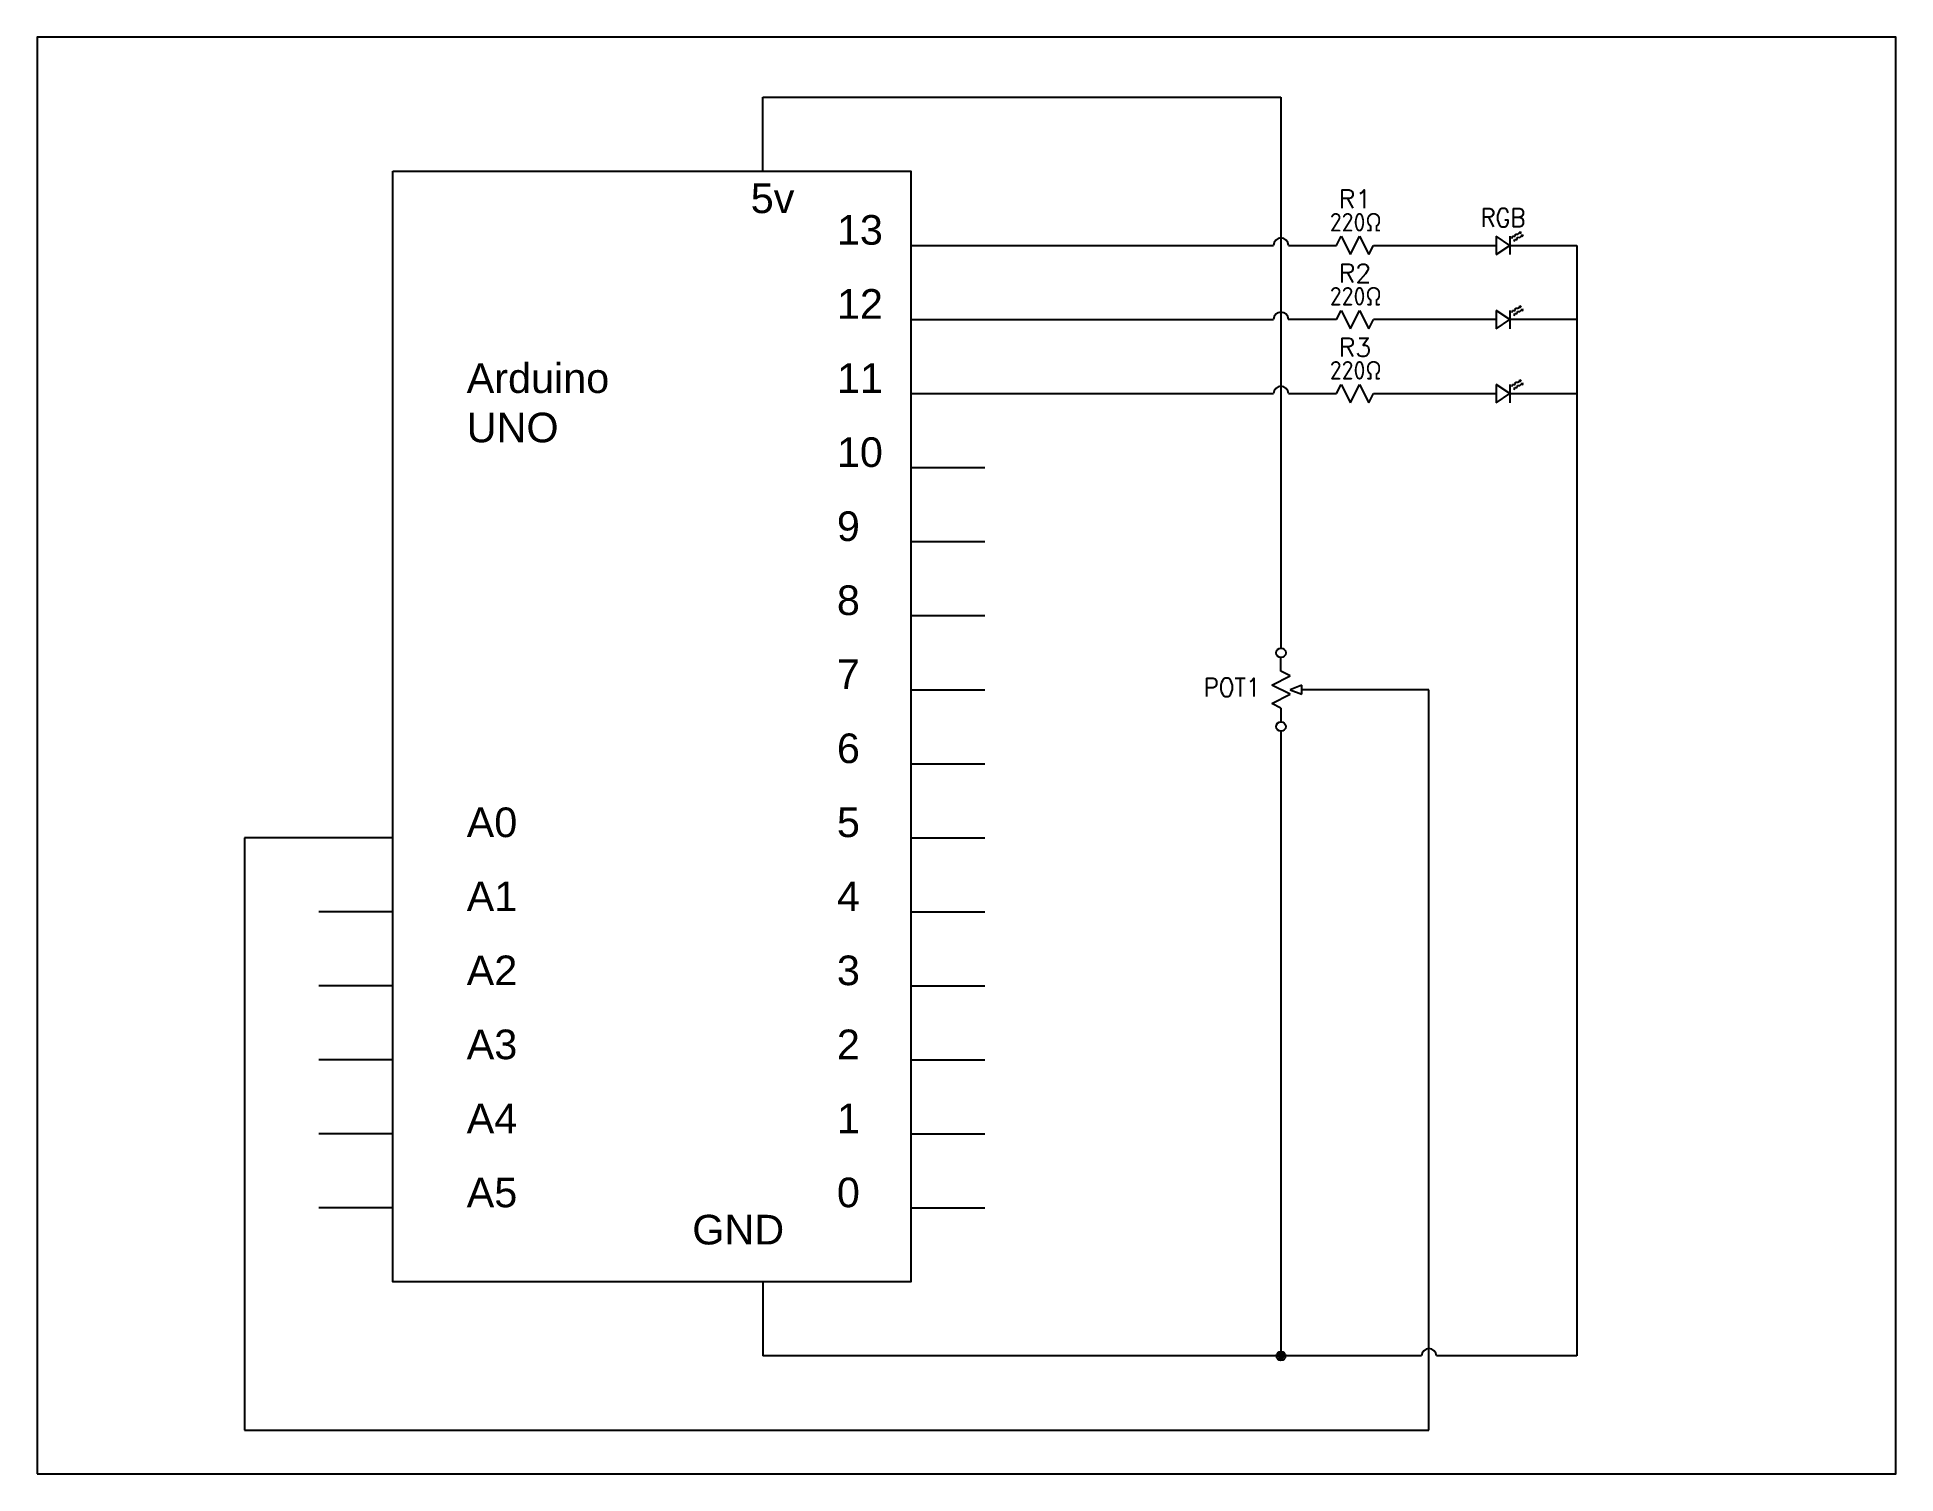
# Paper-space layout 'Layout15' of a CAD drawing. Header units: inches. Extents: x -0.1 to 10.9, y -0.1 to 8.4.
# The model-space entities are those that its viewports show. They can reach past a viewport. Long polylines and large blocks are cut down to what shows.
import ezdxf
from ezdxf.enums import TextEntityAlignment as Align

# ---------------------------------------------------------------- set-up
doc = ezdxf.new("R2010")
doc.units = ezdxf.units.IN
doc.header["$MEASUREMENT"] = 0
for name, color, linetype in [('MISC', 7, 'Continuous'), ('SYMS', 7, 'Continuous'), ('TAGS', 150, 'Continuous'), ('WIRES', 7, 'Continuous')]:
    doc.layers.add(name, color=color, linetype=linetype)
doc.styles.get("Standard").update_dxf_attribs({"font": 'arial.ttf'})
doc.styles.add('WD', font='romans.shx')

# ---------------------------------------------------------------- blocks, each defined once
blk = doc.blocks.new('VVR1TZ')
for p, q in [((0, 0.125), (0, 0.217)), ((-0.062, 0.031), (0.062, 0.094)), ((0.062, -0.031), (-0.062, 0.031)), ((0.062, 0.094), (0, 0.125)), ((0.141, 0.031), (0.062, 0)), ((0.062, 0), (0.141, -0.031)), ((0.141, -0.031), (0.141, 0.031)), ((-0.062, -0.094), (0.062, -0.031)), ((0, -0.125), (-0.062, -0.094)), ((0, -0.125), (0, -0.217))]:
    blk.add_line(p, q)
for centre in [(0, 0.249), (0, -0.249)]:
    blk.add_circle(centre, 0.0322)
at = {"style": 'WD'}
for tag, width, p in [('INST', 0.7, (-0.141, 0.435)), ('LOC', 0.7, (-0.141, 0.266)), ('RATING1', 0.9, (-0.141, 0.109)), ('TAG1', 0.9, (-0.141, -0.047)), ('DESC1', 0.7, (-0.141, -0.203)), ('DESC2', 0.7, (-0.141, -0.359))]:
    blk.add_attdef(tag, text='', height=0.125, dxfattribs=dict(at, width=width)).set_placement(p, align=Align.RIGHT)
at = {"linetype": 'Continuous', "style": 'WD', "flags": 8}
for tag, p in [('TERM01', (0.062, 0.281)), ('TERM03', (0.156, 0.062))]:
    blk.add_attdef(tag, p, '', height=0.125, dxfattribs=at)
at = {"color": 7, "style": 'WD', "flags": 1}
for tag, p in [('X4TERM01', (-0.031, 0.25)), ('X2TERM01', (0, 0.281)), ('X1TERM01', (0.031, 0.25)), ('X1TERM03', (0.141, 0)), ('X4TERM02', (-0.031, -0.25)), ('X1TERM02', (0.031, -0.25)), ('X8TERM02', (0, -0.281))]:
    blk.add_attdef(tag, p, '', height=0.0125, dxfattribs=at)
at = {"linetype": 'Continuous', "style": 'WD', "flags": 9}
blk.add_attdef('ASSYCODE', text='', height=0.01, dxfattribs=at).set_placement((-0.141, -0.125), align=Align.CENTER)
at = {"style": 'WD', "flags": 9}
blk.add_attdef('FAMILY', text='', height=0.01, dxfattribs=at).set_placement((-0.141, -0.066), align=Align.CENTER)
at = {"linetype": 'Continuous', "style": 'WD', "flags": 9}
for tag, p in [('MFG', (-0.143, -0.099)), ('CAT', (-0.143, -0.084))]:
    blk.add_attdef(tag, text='', height=0.01, dxfattribs=at).set_placement(p, align=Align.MIDDLE)
at = {"linetype": 'Continuous', "style": 'WD', "flags": 8}
blk.add_attdef('TERM02', text='', height=0.125, dxfattribs=at).set_placement((0.062, -0.297), align=Align.TOP_LEFT)
blk = doc.blocks.new('WDDOT')
for radius in [0.03, 0.0187, 0.00929]:
    blk.add_circle((0, 0), radius)
blk = doc.blocks.new('HRE1')
for p, q in [((-0.125, 0), (-0.094, 0.062)), ((-0.094, 0.062), (-0.031, -0.062)), ((-0.031, -0.062), (0.031, 0.062)), ((0.031, 0.062), (0.094, -0.062)), ((0.094, -0.062), (0.125, 0))]:
    blk.add_line(p, q)
at = {"style": 'WD'}
for tag, width, p in [('INST', 0.7, (0, 0.888)), ('LOC', 0.7, (0, 0.719)), ('DESC1', 0.7, (0, 0.562)), ('DESC2', 0.7, (0, 0.406)), ('RATING1', 0.9, (0.006, 0.094))]:
    blk.add_attdef(tag, text='', height=0.125, dxfattribs=dict(at, width=width)).set_placement(p, align=Align.CENTER)
blk.add_attdef('TAG1', text='', height=0.125, dxfattribs=at).set_placement((0, 0.25), align=Align.CENTER)
for tag, p, height, flags in [('FAMILY', (0.205, 0.152), 0.01, 9), ('X4TERM01', (-0.125, 0), 0.0125, 1), ('X1TERM02', (0.125, 0), 0.0125, 1)]:
    blk.add_attdef(tag, p, '', height=height, dxfattribs=dict(at, flags=flags))
at = {"linetype": 'Continuous', "style": 'WD', "flags": 9}
for tag, p in [('ASSYCODE', (0.219, 0.062)), ('MFG', (0.228, 0.089)), ('CAT', (0.23, 0.108))]:
    blk.add_attdef(tag, text='', height=0.01, dxfattribs=at).set_placement(p, align=Align.CENTER)
at = {"linetype": 'Continuous', "style": 'WD', "flags": 8}
blk.add_attdef('TERM01', text='', height=0.125, dxfattribs=at).set_placement((-0.219, -0.031), align=Align.TOP_RIGHT)
blk.add_attdef('TERM02', text='', height=0.125, dxfattribs=at).set_placement((0.219, -0.031), align=Align.TOP_LEFT)
at = {"style": 'WD', "width": 0.9}
blk.add_attdef('RATING2', text='', height=0.125, dxfattribs=at).set_placement((0.006, -0.188), align=Align.TOP_CENTER)
blk = doc.blocks.new('HDI1LED')
h = blk.add_hatch(color=256)
h.dxf.hatch_style = 1
h.paths.add_polyline_path([(0.109, 0.089), (0.113, 0.084), (0.117, 0.079), (0.123, 0.092)])
h = blk.add_hatch(color=256)
h.dxf.hatch_style = 1
h.paths.add_polyline_path([(0.123, 0.068), (0.127, 0.063), (0.13, 0.058), (0.137, 0.07)])
for p, q in [((0.047, 0), (-0.047, 0.062)), ((-0.047, 0.062), (-0.047, -0.062)), ((-0.047, -0.062), (0.047, 0)), ((0.047, 0.062), (0.047, -0.062)), ((0.061, 0.047), (0.065, 0.062)), ((0.065, 0.062), (0.082, 0.062)), ((0.075, 0.026), (0.079, 0.04)), ((0.079, 0.04), (0.096, 0.04)), ((0.082, 0.062), (0.085, 0.076)), ((0.085, 0.076), (0.101, 0.076)), ((0.096, 0.04), (0.099, 0.055)), ((0.099, 0.055), (0.115, 0.054)), ((0.101, 0.076), (0.113, 0.084)), ((0.109, 0.089), (0.123, 0.092)), ((0.113, 0.084), (0.109, 0.089)), ((0.113, 0.084), (0.117, 0.079)), ((0.115, 0.054), (0.127, 0.063)), ((0.117, 0.079), (0.123, 0.092)), ((0.123, 0.068), (0.137, 0.07)), ((0.127, 0.063), (0.123, 0.068)), ((0.127, 0.063), (0.13, 0.058)), ((0.13, 0.058), (0.137, 0.07))]:
    blk.add_line(p, q)
at = {"style": 'WD'}
for tag, height, width, p in [('INST', 0.1, 0.7, (0, 0.438)), ('LOC', 0.1, 0.7, (0, 0.297)), ('TAG1', 0.125, 0.9, (0, 0.125)), ('RATING1', 0.1, 0.8, (0.006, -0.312)), ('DESC1', 0.125, 0.9, (0, -0.625)), ('DESC2', 0.125, 0.9, (0, -0.781))]:
    blk.add_attdef(tag, text='', height=height, dxfattribs=dict(at, width=width)).set_placement(p, align=Align.CENTER)
for tag, p, height, flags in [('FAMILY', (0.205, 0.152), 0.01, 9), ('WDBLKNAM', (0.205, 0.133), 0.01, 9), ('X4TERM01', (-0.047, 0), 0.0125, 1), ('X1TERM02', (0.047, 0), 0.0125, 1)]:
    blk.add_attdef(tag, p, '', height=height, dxfattribs=dict(at, flags=flags))
at = {"style": 'WD', "flags": 9}
for tag, p in [('ASSYCODE', (0.219, 0.062)), ('MFG', (0.228, 0.089)), ('CAT', (0.23, 0.108))]:
    blk.add_attdef(tag, text='', height=0.01, dxfattribs=at).set_placement(p, align=Align.CENTER)
at = {"style": 'WD', "flags": 8}
blk.add_attdef('TERM01', text='', height=0.125, dxfattribs=at).set_placement((-0.125, -0.031), align=Align.TOP_RIGHT)
blk.add_attdef('TERM02', text='', height=0.125, dxfattribs=at).set_placement((0.109, -0.031), align=Align.TOP_LEFT)
at = {"style": 'WD', "width": 0.8}
blk.add_attdef('RATING2', text='', height=0.1, dxfattribs=at).set_placement((0.006, -0.484), align=Align.BOTTOM_CENTER)

msp = doc.modelspace()

# ---------------------------------------------------------------- linework, layer by layer
for points in [[(50, 20), (61, 20), (61, 28.5), (50, 28.5)], [(52.104, 27.706), (55.171, 27.706), (55.171, 21.135), (52.104, 21.135)]]:
    msp.add_lwpolyline(points, close=True)
at = {"layer": 'WIRES'}
for p, q in [((54.294, 27.706), (54.294, 28.144)), ((54.294, 28.144), (57.361, 28.144)), ((57.361, 28.144), (57.361, 24.886)), ((55.171, 27.268), (55.609, 27.268)), ((55.609, 27.268), (57.317, 27.268)), ((57.405, 27.268), (57.689, 27.268)), ((57.909, 27.268), (58.634, 27.268)), ((58.716, 27.268), (59.113, 27.268)), ((59.113, 27.268), (59.113, 20.697)), ((55.171, 26.829), (55.609, 26.829)), ((55.609, 26.829), (57.317, 26.829)), ((57.689, 26.829), (57.404, 26.829)), ((58.634, 26.829), (57.909, 26.829)), ((59.113, 26.829), (58.716, 26.829)), ((55.171, 26.391), (55.609, 26.391)), ((55.609, 26.391), (57.317, 26.391)), ((57.405, 26.391), (57.689, 26.391)), ((57.909, 26.391), (58.634, 26.391)), ((58.716, 26.391), (59.113, 26.391)), ((55.171, 25.953), (55.609, 25.953)), ((55.171, 25.515), (55.609, 25.515)), ((55.171, 25.077), (55.609, 25.077)), ((55.171, 24.639), (55.609, 24.639)), ((58.237, 24.639), (57.484, 24.639)), ((58.237, 20.258), (58.237, 24.639)), ((57.361, 24.393), (57.361, 20.697)), ((55.171, 24.201), (55.609, 24.201)), ((51.666, 23.763), (51.228, 23.763)), ((51.228, 23.763), (51.228, 20.258)), ((52.104, 23.763), (51.666, 23.763)), ((55.171, 23.763), (55.609, 23.763)), ((52.104, 23.325), (51.666, 23.325)), ((55.171, 23.325), (55.609, 23.325)), ((52.104, 22.887), (51.666, 22.887)), ((55.171, 22.887), (55.609, 22.887)), ((52.104, 22.449), (51.666, 22.449)), ((55.171, 22.449), (55.609, 22.449)), ((52.104, 22.011), (51.666, 22.011)), ((55.171, 22.011), (55.609, 22.011)), ((52.104, 21.573), (51.666, 21.573)), ((55.171, 21.573), (55.609, 21.573)), ((54.294, 21.135), (54.294, 20.697)), ((57.361, 20.697), (54.294, 20.697)), ((58.193, 20.697), (57.361, 20.697)), ((59.113, 20.697), (58.281, 20.697)), ((51.228, 20.258), (58.237, 20.258))]:
    msp.add_line(p, q, dxfattribs=at)
for centre in [(57.361, 27.268), (57.361, 26.829), (57.361, 26.391), (58.237, 20.697)]:
    msp.add_arc(centre, 0.0438, 0, 180, dxfattribs=at)

# ---------------------------------------------------------------- block references
at = {"layer": 'SYMS'}
ref = msp.add_blockref('HRE1', (57.799, 27.268), dxfattribs=dict(at, xscale=0.8761373960843379, yscale=0.8761373960843379, zscale=0.8761373960843379))
ref.add_attrib('RATING1', '220Ω', dxfattribs={"layer": 'MISC', "height": 0.1095, "style": 'WD', "width": 0.9}).set_placement((57.804, 27.35), align=Align.CENTER)
ref.add_attrib('TAG1', 'R1', dxfattribs={"layer": 'TAGS', "height": 0.1095, "style": 'WD'}).set_placement((57.799, 27.487), align=Align.CENTER)
ref = msp.add_blockref('HDI1LED', (58.675, 27.268), dxfattribs=dict(at, xscale=0.8761373960843379, yscale=0.8761373960843379, zscale=0.8761373960843379))
ref.add_attrib('TAG1', 'RGB', dxfattribs={"layer": 'TAGS', "height": 0.1095, "style": 'WD', "width": 0.9}).set_placement((58.675, 27.377), align=Align.CENTER)
ref = msp.add_blockref('HRE1', (57.799, 26.829), dxfattribs=dict(at, xscale=0.8761373960843379, yscale=0.8761373960843379, zscale=0.8761373960843379))
ref.add_attrib('RATING1', '220Ω', dxfattribs={"layer": 'MISC', "height": 0.1095, "style": 'WD', "width": 0.9}).set_placement((57.804, 26.912), align=Align.CENTER)
ref.add_attrib('TAG1', 'R2', dxfattribs={"layer": 'TAGS', "height": 0.1095, "style": 'WD'}).set_placement((57.799, 27.048), align=Align.CENTER)
at = {"layer": 'SYMS', "xscale": 0.8761373960843379, "yscale": 0.8761373960843379, "zscale": 0.8761373960843379}
for name, p in [('HDI1LED', (58.675, 26.829)), ('HDI1LED', (58.675, 26.391)), ('WDDOT', (57.361, 20.697))]:
    msp.add_blockref(name, p, dxfattribs=at)
at = {"layer": 'SYMS'}
ref = msp.add_blockref('HRE1', (57.799, 26.391), dxfattribs=dict(at, xscale=0.8761373960843379, yscale=0.8761373960843379, zscale=0.8761373960843379))
ref.add_attrib('RATING1', '220Ω', dxfattribs={"layer": 'MISC', "height": 0.1095, "style": 'WD', "width": 0.9}).set_placement((57.804, 26.474), align=Align.CENTER)
ref.add_attrib('TAG1', 'R3', dxfattribs={"layer": 'TAGS', "height": 0.1095, "style": 'WD'}).set_placement((57.799, 26.61), align=Align.CENTER)
ref = msp.add_blockref('VVR1TZ', (57.361, 24.639), dxfattribs=dict(at, xscale=0.8761373960843379, yscale=0.8761373960843379, zscale=0.8761373960843379))
ref.add_attrib('TAG1', 'POT1', dxfattribs={"layer": 'TAGS', "height": 0.1095, "style": 'WD', "width": 0.9}).set_placement((57.238, 24.598), align=Align.RIGHT)

# ---------------------------------------------------------------- texts
at = {"char_height": 0.17523, "attachment_point": 1}
for s, insert in [('{\\C256;\\c0;5v}', (54.223, 27.634)), ('{\\C256;\\c0;13}', (54.733, 27.447)), ('{\\C256;\\c0;12}', (54.733, 27.009)), ('{\\C256;\\c0;Arduino UNO}', (52.542, 26.57)), ('{\\C256;\\c0;11}', (54.733, 26.57)), ('{\\C256;\\c0;10}', (54.733, 26.132)), ('{\\C256;\\c0;9}', (54.733, 25.694)), ('{\\C256;\\c0;8}', (54.733, 25.256)), ('{\\C256;\\c0;7}', (54.733, 24.818)), ('{\\C256;\\c0;6}', (54.733, 24.38)), ('{\\C256;\\c0;A0}', (52.542, 23.942)), ('{\\C256;\\c0;5}', (54.733, 23.942)), ('{\\C256;\\c0;A1}', (52.542, 23.504)), ('{\\C256;\\c0;4}', (54.733, 23.504)), ('{\\C256;\\c0;A2}', (52.542, 23.066)), ('{\\C256;\\c0;3}', (54.733, 23.066)), ('{\\C256;\\c0;A3}', (52.542, 22.628)), ('{\\C256;\\c0;2}', (54.733, 22.628)), ('{\\C256;\\c0;A4}', (52.542, 22.19)), ('{\\C256;\\c0;1}', (54.733, 22.19)), ('{\\C256;\\c0;A5}', (52.542, 21.752)), ('{\\C256;\\c0;0}', (54.733, 21.752)), ('{\\C256;\\c0;GND}', (53.877, 21.532))]:
    msp.add_mtext_dynamic_manual_height_columns(s, width=0.42832, gutter_width=0.876, heights=[0], dxfattribs=dict(at, insert=insert))

psp = doc.layouts.new('Layout15')

# ---------------------------------------------------------------- viewports
at = {"layer": '0'}
psp.add_viewport(center=(5.375, 4.108), size=(11, 8.5), view_center_point=(55.5, 24.25), view_height=8.5, dxfattribs=at)

doc.saveas('drawing.dxf')
